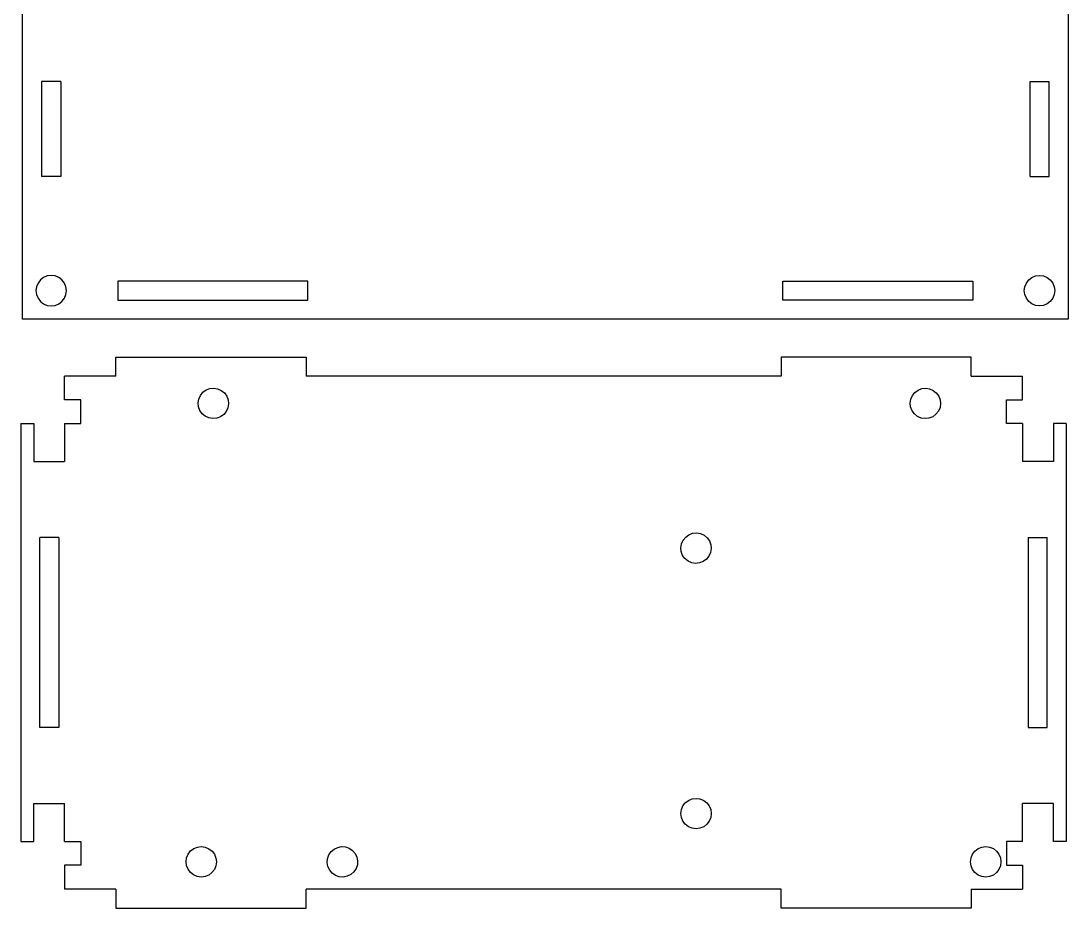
# Model space of a CAD drawing. Header units: metres. Extents: x -60 to 110, y 118 to 308.
# Drawn here: x 0 to 110.2, y 118.1 to 211.5 of the extents above; entities that cross this region are included whole.
import ezdxf

# ---------------------------------------------------------------- set-up
doc = ezdxf.new("R2010")
doc.units = ezdxf.units.M

msp = doc.modelspace()

# ---------------------------------------------------------------- linework, layer by layer
at = {"layer": 'Group#2'}
for p, q in [((10, 176.1), (30, 176.1)), ((10, 174.1), (10, 176.1)), ((10, 176.1, -2), (30, 176.1, -2)), ((10, 176.1), (10, 176.1, -2)), ((10, 174.1, -2), (10, 176.1, -2)), ((30, 176.1), (30, 174.1)), ((30, 176.1, -2), (30, 174.1, -2)), ((30, 176.1), (30, 176.1, -2)), ((80, 176.1), (80, 174.1)), ((100, 176.1), (80, 176.1)), ((100, 176.1, -2), (80, 176.1, -2)), ((80, 176.1), (80, 176.1, -2)), ((80, 176.1, -2), (80, 174.1, -2)), ((100, 174.1), (100, 176.1)), ((100, 174.1, -2), (100, 176.1, -2)), ((100, 176.1), (100, 176.1, -2)), ((10, 174.1), (4.6, 174.1)), ((4.6, 171.6), (4.6, 174.1)), ((4.6, 174.1), (4.6, 174.1, -2)), ((4.6, 171.6, -2), (4.6, 174.1, -2)), ((10, 174.1, -2), (4.6, 174.1, -2)), ((10, 174.1), (10, 174.1, -2)), ((80, 174.1), (30, 174.1)), ((80, 174.1, -2), (30, 174.1, -2)), ((30, 174.1), (30, 174.1, -2)), ((80, 174.1), (80, 174.1, -2)), ((100, 174.1), (105.4, 174.1)), ((100, 174.1), (100, 174.1, -2)), ((100, 174.1, -2), (105.4, 174.1, -2)), ((105.4, 171.6), (105.4, 174.1)), ((105.4, 174.1), (105.4, 174.1, -2)), ((105.4, 171.6, -2), (105.4, 174.1, -2)), ((18.71, 171.69), (18.88, 172.07)), ((18.71, 171.69, -2), (18.88, 172.07, -2)), ((18.88, 172.07), (19.14, 172.4)), ((18.88, 172.07, -2), (19.14, 172.4, -2)), ((18.88, 172.07), (18.88, 172.07, -2)), ((19.14, 172.4), (19.48, 172.64)), ((19.14, 172.4, -2), (19.48, 172.64, -2)), ((19.14, 172.4), (19.14, 172.4, -2)), ((19.48, 172.64), (19.87, 172.79)), ((19.48, 172.64, -2), (19.87, 172.79, -2)), ((19.48, 172.64), (19.48, 172.64, -2)), ((19.87, 172.79), (20.29, 172.83)), ((19.87, 172.79, -2), (20.29, 172.83, -2)), ((19.87, 172.79), (19.87, 172.79, -2)), ((20.29, 172.83), (20.7, 172.76)), ((20.29, 172.83, -2), (20.7, 172.76, -2)), ((20.29, 172.83), (20.29, 172.83, -2)), ((20.7, 172.76), (21.08, 172.59)), ((20.7, 172.76, -2), (21.08, 172.59, -2)), ((20.7, 172.76), (20.7, 172.76, -2)), ((21.08, 172.59), (21.41, 172.33)), ((21.08, 172.59, -2), (21.41, 172.33, -2)), ((21.08, 172.59), (21.08, 172.59, -2)), ((21.41, 172.33), (21.65, 171.99)), ((21.41, 172.33, -2), (21.65, 171.99, -2)), ((21.41, 172.33), (21.41, 172.33, -2)), ((21.65, 171.99), (21.8, 171.6)), ((21.65, 171.99, -2), (21.8, 171.6, -2)), ((21.65, 171.99), (21.65, 171.99, -2)), ((93.63, 171.67), (93.8, 172.06)), ((93.63, 171.67, -2), (93.8, 172.06, -2)), ((93.8, 172.06), (94.06, 172.38)), ((93.8, 172.06, -2), (94.06, 172.38, -2)), ((93.8, 172.06), (93.8, 172.06, -2)), ((94.06, 172.38), (94.4, 172.63)), ((94.06, 172.38, -2), (94.4, 172.63, -2)), ((94.06, 172.38), (94.06, 172.38, -2)), ((94.4, 172.63), (94.79, 172.78)), ((94.4, 172.63, -2), (94.79, 172.78, -2)), ((94.4, 172.63), (94.4, 172.63, -2)), ((94.79, 172.78), (95.2, 172.83)), ((94.79, 172.78, -2), (95.2, 172.83, -2)), ((94.79, 172.78), (94.79, 172.78, -2)), ((95.2, 172.83), (95.61, 172.77)), ((95.2, 172.83, -2), (95.61, 172.77, -2)), ((95.2, 172.83), (95.2, 172.83, -2)), ((95.61, 172.77), (96, 172.6)), ((95.61, 172.77, -2), (96, 172.6, -2)), ((95.61, 172.77), (95.61, 172.77, -2)), ((96, 172.6), (96.32, 172.34)), ((96, 172.6, -2), (96.32, 172.34, -2)), ((96, 172.6), (96, 172.6, -2)), ((96.32, 172.34), (96.57, 172)), ((96.32, 172.34, -2), (96.57, 172, -2)), ((96.32, 172.34), (96.32, 172.34, -2)), ((96.57, 172), (96.72, 171.61)), ((96.57, 172, -2), (96.72, 171.61, -2)), ((96.57, 172), (96.57, 172, -2)), ((6.3, 171.6), (4.6, 171.6)), ((4.6, 171.6), (4.6, 171.6, -2)), ((6.3, 171.6, -2), (4.6, 171.6, -2)), ((6.3, 169.1), (6.3, 171.6)), ((6.3, 171.6), (6.3, 171.6, -2)), ((6.3, 169.1, -2), (6.3, 171.6, -2)), ((18.64, 171.28), (18.71, 171.69)), ((18.64, 171.28, -2), (18.71, 171.69, -2)), ((18.68, 170.86), (18.64, 171.28)), ((18.68, 170.86, -2), (18.64, 171.28, -2)), ((18.64, 171.28), (18.64, 171.28, -2)), ((18.83, 170.47), (18.68, 170.86)), ((18.83, 170.47, -2), (18.68, 170.86, -2)), ((18.68, 170.86), (18.68, 170.86, -2)), ((18.71, 171.69), (18.71, 171.69, -2)), ((21.84, 171.18), (21.77, 170.77)), ((21.84, 171.18, -2), (21.77, 170.77, -2)), ((21.8, 171.6), (21.84, 171.18)), ((21.8, 171.6, -2), (21.84, 171.18, -2)), ((21.8, 171.6), (21.8, 171.6, -2)), ((21.84, 171.18), (21.84, 171.18, -2)), ((93.57, 171.26), (93.63, 171.67)), ((93.57, 171.26, -2), (93.63, 171.67, -2)), ((93.62, 170.85), (93.57, 171.26)), ((93.62, 170.85, -2), (93.57, 171.26, -2)), ((93.57, 171.26), (93.57, 171.26, -2)), ((93.77, 170.46), (93.62, 170.85)), ((93.77, 170.46, -2), (93.62, 170.85, -2)), ((93.62, 170.85), (93.62, 170.85, -2)), ((93.63, 171.67), (93.63, 171.67, -2)), ((96.71, 170.79), (96.54, 170.4)), ((96.71, 170.79, -2), (96.54, 170.4, -2)), ((96.77, 171.2), (96.71, 170.79)), ((96.77, 171.2, -2), (96.71, 170.79, -2)), ((96.71, 170.79), (96.71, 170.79, -2)), ((96.72, 171.61), (96.77, 171.2)), ((96.72, 171.61, -2), (96.77, 171.2, -2)), ((96.72, 171.61), (96.72, 171.61, -2)), ((96.77, 171.2), (96.77, 171.2, -2)), ((103.7, 169.1), (103.7, 171.6)), ((103.7, 171.6), (105.4, 171.6)), ((103.7, 171.6), (103.7, 171.6, -2)), ((103.7, 171.6, -2), (105.4, 171.6, -2)), ((103.7, 169.1, -2), (103.7, 171.6, -2)), ((105.4, 171.6), (105.4, 171.6, -2)), ((19.07, 170.13), (18.83, 170.47)), ((19.07, 170.13, -2), (18.83, 170.47, -2)), ((18.83, 170.47), (18.83, 170.47, -2)), ((19.4, 169.87), (19.07, 170.13)), ((19.4, 169.87, -2), (19.07, 170.13, -2)), ((19.07, 170.13), (19.07, 170.13, -2)), ((19.78, 169.7), (19.4, 169.87)), ((19.78, 169.7, -2), (19.4, 169.87, -2)), ((19.4, 169.87), (19.4, 169.87, -2)), ((20.19, 169.63), (19.78, 169.7)), ((20.19, 169.63, -2), (19.78, 169.7, -2)), ((19.78, 169.7), (19.78, 169.7, -2)), ((21, 169.82), (20.61, 169.67)), ((21, 169.82, -2), (20.61, 169.67, -2)), ((21.34, 170.06), (21, 169.82)), ((21.34, 170.06, -2), (21, 169.82, -2)), ((21, 169.82), (21, 169.82, -2)), ((21.6, 170.39), (21.34, 170.06)), ((21.6, 170.39, -2), (21.34, 170.06, -2)), ((21.34, 170.06), (21.34, 170.06, -2)), ((21.77, 170.77), (21.6, 170.39)), ((21.77, 170.77, -2), (21.6, 170.39, -2)), ((21.6, 170.39), (21.6, 170.39, -2)), ((21.77, 170.77), (21.77, 170.77, -2)), ((94.02, 170.12), (93.77, 170.46)), ((94.02, 170.12, -2), (93.77, 170.46, -2)), ((93.77, 170.46), (93.77, 170.46, -2)), ((94.34, 169.86), (94.02, 170.12)), ((94.34, 169.86, -2), (94.02, 170.12, -2)), ((94.02, 170.12), (94.02, 170.12, -2)), ((94.73, 169.69), (94.34, 169.86)), ((94.73, 169.69, -2), (94.34, 169.86, -2)), ((94.34, 169.86), (94.34, 169.86, -2)), ((95.14, 169.63), (94.73, 169.69)), ((95.14, 169.63, -2), (94.73, 169.69, -2)), ((94.73, 169.69), (94.73, 169.69, -2)), ((95.94, 169.83), (95.55, 169.68)), ((95.94, 169.83, -2), (95.55, 169.68, -2)), ((96.28, 170.08), (95.94, 169.83)), ((96.28, 170.08, -2), (95.94, 169.83, -2)), ((95.94, 169.83), (95.94, 169.83, -2)), ((96.54, 170.4), (96.28, 170.08)), ((96.54, 170.4, -2), (96.28, 170.08, -2)), ((96.28, 170.08), (96.28, 170.08, -2)), ((96.54, 170.4), (96.54, 170.4, -2)), ((0, 169.1), (0, 125.1)), ((0, 169.1), (1.35, 169.1)), ((0, 169.1, -2), (0, 125.1, -2)), ((0, 169.1, -2), (1.35, 169.1, -2)), ((0, 169.1), (0, 169.1, -2)), ((1.35, 169.1), (1.35, 165.1)), ((1.35, 169.1, -2), (1.35, 165.1, -2)), ((1.35, 169.1), (1.35, 169.1, -2)), ((4.6, 169.1), (6.3, 169.1)), ((4.6, 169.1), (4.6, 165.1)), ((4.6, 169.1), (4.6, 169.1, -2)), ((4.6, 169.1, -2), (4.6, 165.1, -2)), ((4.6, 169.1, -2), (6.3, 169.1, -2)), ((6.3, 169.1), (6.3, 169.1, -2)), ((20.61, 169.67), (20.19, 169.63)), ((20.61, 169.67, -2), (20.19, 169.63, -2)), ((20.19, 169.63), (20.19, 169.63, -2)), ((20.61, 169.67), (20.61, 169.67, -2)), ((95.55, 169.68), (95.14, 169.63)), ((95.55, 169.68, -2), (95.14, 169.63, -2)), ((95.14, 169.63), (95.14, 169.63, -2)), ((95.55, 169.68), (95.55, 169.68, -2)), ((105.4, 169.1), (103.7, 169.1)), ((105.4, 169.1, -2), (103.7, 169.1, -2)), ((103.7, 169.1), (103.7, 169.1, -2)), ((105.4, 169.1), (105.4, 165.1)), ((105.4, 169.1, -2), (105.4, 165.1, -2)), ((105.4, 169.1), (105.4, 169.1, -2)), ((110, 169.1), (108.65, 169.1)), ((108.65, 169.1), (108.65, 165.1)), ((108.65, 169.1), (108.65, 169.1, -2)), ((108.65, 169.1, -2), (108.65, 165.1, -2)), ((110, 169.1, -2), (108.65, 169.1, -2)), ((110, 169.1), (110, 125.1)), ((110, 169.1, -2), (110, 125.1, -2)), ((110, 169.1), (110, 169.1, -2)), ((1.35, 165.1), (4.6, 165.1)), ((1.35, 165.1, -2), (4.6, 165.1, -2)), ((1.35, 165.1), (1.35, 165.1, -2)), ((4.6, 165.1), (4.6, 165.1, -2)), ((108.65, 165.1), (105.4, 165.1)), ((105.4, 165.1), (105.4, 165.1, -2)), ((108.65, 165.1, -2), (105.4, 165.1, -2)), ((108.65, 165.1), (108.65, 165.1, -2)), ((70.68, 157.55), (71.09, 157.59)), ((70.68, 157.55, -2), (71.09, 157.59, -2)), ((71.09, 157.59), (71.5, 157.52)), ((71.09, 157.59, -2), (71.5, 157.52, -2)), ((71.09, 157.59), (71.09, 157.59, -2)), ((2, 137.1), (2, 157.1)), ((4, 157.1), (2, 157.1)), ((2, 157.1), (2, 157.1, -2)), ((4, 157.1, -2), (2, 157.1, -2)), ((2, 137.1, -2), (2, 157.1, -2)), ((4, 157.1), (4, 137.1)), ((4, 157.1), (4, 157.1, -2)), ((4, 157.1, -2), (4, 137.1, -2)), ((69.51, 156.45), (69.68, 156.83)), ((69.51, 156.45, -2), (69.68, 156.83, -2)), ((69.68, 156.83), (69.95, 157.16)), ((69.68, 156.83, -2), (69.95, 157.16, -2)), ((69.68, 156.83), (69.68, 156.83, -2)), ((69.95, 157.16), (70.28, 157.4)), ((69.95, 157.16, -2), (70.28, 157.4, -2)), ((69.95, 157.16), (69.95, 157.16, -2)), ((70.28, 157.4), (70.68, 157.55)), ((70.28, 157.4, -2), (70.68, 157.55, -2)), ((70.28, 157.4), (70.28, 157.4, -2)), ((70.68, 157.55), (70.68, 157.55, -2)), ((71.5, 157.52), (71.88, 157.35)), ((71.5, 157.52, -2), (71.88, 157.35, -2)), ((71.5, 157.52), (71.5, 157.52, -2)), ((71.88, 157.35), (72.21, 157.08)), ((71.88, 157.35, -2), (72.21, 157.08, -2)), ((71.88, 157.35), (71.88, 157.35, -2)), ((72.21, 157.08), (72.45, 156.75)), ((72.21, 157.08, -2), (72.45, 156.75, -2)), ((72.21, 157.08), (72.21, 157.08, -2)), ((72.45, 156.75), (72.6, 156.35)), ((72.45, 156.75, -2), (72.6, 156.35, -2)), ((72.45, 156.75), (72.45, 156.75, -2)), ((106, 157.1), (106, 137.1)), ((106, 157.1), (108, 157.1)), ((106, 157.1, -2), (106, 137.1, -2)), ((106, 157.1), (106, 157.1, -2)), ((106, 157.1, -2), (108, 157.1, -2)), ((108, 137.1), (108, 157.1)), ((108, 157.1), (108, 157.1, -2)), ((108, 137.1, -2), (108, 157.1, -2)), ((69.44, 156.04), (69.51, 156.45)), ((69.44, 156.04, -2), (69.51, 156.45, -2)), ((69.48, 155.63), (69.44, 156.04)), ((69.48, 155.63, -2), (69.44, 156.04, -2)), ((69.44, 156.04), (69.44, 156.04, -2)), ((69.63, 155.23), (69.48, 155.63)), ((69.63, 155.23, -2), (69.48, 155.63, -2)), ((69.48, 155.63), (69.48, 155.63, -2)), ((69.51, 156.45), (69.51, 156.45, -2)), ((72.57, 155.53), (72.4, 155.15)), ((72.57, 155.53, -2), (72.4, 155.15, -2)), ((72.64, 155.94), (72.57, 155.53)), ((72.64, 155.94, -2), (72.57, 155.53, -2)), ((72.57, 155.53), (72.57, 155.53, -2)), ((72.6, 156.35), (72.64, 155.94)), ((72.6, 156.35, -2), (72.64, 155.94, -2)), ((72.6, 156.35), (72.6, 156.35, -2)), ((72.64, 155.94), (72.64, 155.94, -2)), ((69.87, 154.9), (69.63, 155.23)), ((69.87, 154.9, -2), (69.63, 155.23, -2)), ((69.63, 155.23), (69.63, 155.23, -2)), ((70.2, 154.63), (69.87, 154.9)), ((70.2, 154.63, -2), (69.87, 154.9, -2)), ((69.87, 154.9), (69.87, 154.9, -2)), ((70.58, 154.46), (70.2, 154.63)), ((70.58, 154.46, -2), (70.2, 154.63, -2)), ((70.2, 154.63), (70.2, 154.63, -2)), ((70.99, 154.39), (70.58, 154.46)), ((70.99, 154.39, -2), (70.58, 154.46, -2)), ((70.58, 154.46), (70.58, 154.46, -2)), ((71.4, 154.43), (70.99, 154.39)), ((71.4, 154.43, -2), (70.99, 154.39, -2)), ((70.99, 154.39), (70.99, 154.39, -2)), ((71.8, 154.58), (71.4, 154.43)), ((71.8, 154.58, -2), (71.4, 154.43, -2)), ((71.4, 154.43), (71.4, 154.43, -2)), ((72.13, 154.82), (71.8, 154.58)), ((72.13, 154.82, -2), (71.8, 154.58, -2)), ((71.8, 154.58), (71.8, 154.58, -2)), ((72.4, 155.15), (72.13, 154.82)), ((72.4, 155.15, -2), (72.13, 154.82, -2)), ((72.13, 154.82), (72.13, 154.82, -2)), ((72.4, 155.15), (72.4, 155.15, -2)), ((4, 137.1), (2, 137.1)), ((4, 137.1, -2), (2, 137.1, -2)), ((2, 137.1), (2, 137.1, -2)), ((4, 137.1), (4, 137.1, -2)), ((106, 137.1), (108, 137.1)), ((106, 137.1), (106, 137.1, -2)), ((106, 137.1, -2), (108, 137.1, -2)), ((108, 137.1), (108, 137.1, -2)), ((1.35, 129.1), (4.6, 129.1)), ((1.35, 125.1), (1.35, 129.1)), ((1.35, 125.1, -2), (1.35, 129.1, -2)), ((1.35, 129.1), (1.35, 129.1, -2)), ((1.35, 129.1, -2), (4.6, 129.1, -2)), ((4.6, 125.1), (4.6, 129.1)), ((4.6, 129.1), (4.6, 129.1, -2)), ((4.6, 125.1, -2), (4.6, 129.1, -2)), ((69.65, 128.85), (69.91, 129.18)), ((69.65, 128.85, -2), (69.91, 129.18, -2)), ((69.91, 129.18), (70.24, 129.44)), ((69.91, 129.18, -2), (70.24, 129.44, -2)), ((69.91, 129.18), (69.91, 129.18, -2)), ((70.24, 129.44), (70.63, 129.6)), ((70.24, 129.44, -2), (70.63, 129.6, -2)), ((70.24, 129.44), (70.24, 129.44, -2)), ((70.63, 129.6), (71.04, 129.65)), ((70.63, 129.6, -2), (71.04, 129.65, -2)), ((70.63, 129.6), (70.63, 129.6, -2)), ((71.04, 129.65), (71.45, 129.6)), ((71.04, 129.65, -2), (71.45, 129.6, -2)), ((71.04, 129.65), (71.04, 129.65, -2)), ((71.45, 129.6), (71.84, 129.44)), ((71.45, 129.6, -2), (71.84, 129.44, -2)), ((71.45, 129.6), (71.45, 129.6, -2)), ((71.84, 129.44), (72.17, 129.18)), ((71.84, 129.44, -2), (72.17, 129.18, -2)), ((71.84, 129.44), (71.84, 129.44, -2)), ((72.17, 129.18), (72.43, 128.85)), ((72.17, 129.18, -2), (72.43, 128.85, -2)), ((72.17, 129.18), (72.17, 129.18, -2)), ((105.4, 125.1), (105.4, 129.1)), ((108.65, 129.1), (105.4, 129.1)), ((105.4, 125.1, -2), (105.4, 129.1, -2)), ((105.4, 129.1), (105.4, 129.1, -2)), ((108.65, 129.1, -2), (105.4, 129.1, -2)), ((108.65, 125.1), (108.65, 129.1)), ((108.65, 129.1), (108.65, 129.1, -2)), ((108.65, 125.1, -2), (108.65, 129.1, -2)), ((69.44, 128.05), (69.49, 128.46)), ((69.44, 128.05, -2), (69.49, 128.46, -2)), ((69.49, 127.64), (69.44, 128.05)), ((69.49, 127.64, -2), (69.44, 128.05, -2)), ((69.44, 128.05), (69.44, 128.05, -2)), ((69.49, 128.46), (69.65, 128.85)), ((69.49, 128.46, -2), (69.65, 128.85, -2)), ((69.49, 128.46), (69.49, 128.46, -2)), ((69.65, 128.85), (69.65, 128.85, -2)), ((72.43, 128.85), (72.59, 128.46)), ((72.43, 128.85, -2), (72.59, 128.46, -2)), ((72.43, 128.85), (72.43, 128.85, -2)), ((72.59, 128.46), (72.64, 128.05)), ((72.59, 128.46, -2), (72.64, 128.05, -2)), ((72.59, 128.46), (72.59, 128.46, -2)), ((72.64, 128.05), (72.59, 127.64)), ((72.64, 128.05, -2), (72.59, 127.64, -2)), ((72.64, 128.05), (72.64, 128.05, -2)), ((69.65, 127.25), (69.49, 127.64)), ((69.65, 127.25, -2), (69.49, 127.64, -2)), ((69.49, 127.64), (69.49, 127.64, -2)), ((69.91, 126.92), (69.65, 127.25)), ((69.91, 126.92, -2), (69.65, 127.25, -2)), ((69.65, 127.25), (69.65, 127.25, -2)), ((70.24, 126.66), (69.91, 126.92)), ((70.24, 126.66, -2), (69.91, 126.92, -2)), ((69.91, 126.92), (69.91, 126.92, -2)), ((72.17, 126.92), (71.84, 126.66)), ((72.17, 126.92, -2), (71.84, 126.66, -2)), ((72.43, 127.25), (72.17, 126.92)), ((72.43, 127.25, -2), (72.17, 126.92, -2)), ((72.17, 126.92), (72.17, 126.92, -2)), ((72.59, 127.64), (72.43, 127.25)), ((72.59, 127.64, -2), (72.43, 127.25, -2)), ((72.43, 127.25), (72.43, 127.25, -2)), ((72.59, 127.64), (72.59, 127.64, -2)), ((70.63, 126.5), (70.24, 126.66)), ((70.63, 126.5, -2), (70.24, 126.66, -2)), ((70.24, 126.66), (70.24, 126.66, -2)), ((71.04, 126.45), (70.63, 126.5)), ((71.04, 126.45, -2), (70.63, 126.5, -2)), ((70.63, 126.5), (70.63, 126.5, -2)), ((71.45, 126.5), (71.04, 126.45)), ((71.45, 126.5, -2), (71.04, 126.45, -2)), ((71.04, 126.45), (71.04, 126.45, -2)), ((71.84, 126.66), (71.45, 126.5)), ((71.84, 126.66, -2), (71.45, 126.5, -2)), ((71.45, 126.5), (71.45, 126.5, -2)), ((71.84, 126.66), (71.84, 126.66, -2)), ((0, 125.1), (1.35, 125.1)), ((0, 125.1), (0, 125.1, -2)), ((0, 125.1, -2), (1.35, 125.1, -2)), ((1.35, 125.1), (1.35, 125.1, -2)), ((4.6, 125.1), (6.3, 125.1)), ((4.6, 125.1), (4.6, 125.1, -2)), ((4.6, 125.1, -2), (6.3, 125.1, -2)), ((6.3, 125.1), (6.3, 122.6)), ((6.3, 125.1), (6.3, 125.1, -2)), ((6.3, 125.1, -2), (6.3, 122.6, -2)), ((18.18, 124.36), (18.57, 124.52)), ((18.18, 124.36, -2), (18.57, 124.52, -2)), ((18.57, 124.52), (18.98, 124.57)), ((18.57, 124.52, -2), (18.98, 124.57, -2)), ((18.57, 124.52), (18.57, 124.52, -2)), ((18.98, 124.57), (19.4, 124.51)), ((18.98, 124.57, -2), (19.4, 124.51, -2)), ((18.98, 124.57), (18.98, 124.57, -2)), ((19.4, 124.51), (19.78, 124.35)), ((19.4, 124.51, -2), (19.78, 124.35, -2)), ((19.4, 124.51), (19.4, 124.51, -2)), ((33.33, 124.49), (33.74, 124.57)), ((33.33, 124.49, -2), (33.74, 124.57, -2)), ((33.74, 124.57), (34.16, 124.54)), ((33.74, 124.57, -2), (34.16, 124.54, -2)), ((33.74, 124.57), (33.74, 124.57, -2)), ((34.16, 124.54), (34.55, 124.4)), ((34.16, 124.54, -2), (34.55, 124.4, -2)), ((34.16, 124.54), (34.16, 124.54, -2)), ((100.72, 124.36), (101.11, 124.52)), ((100.72, 124.36, -2), (101.11, 124.52, -2)), ((101.11, 124.52), (101.52, 124.57)), ((101.11, 124.52, -2), (101.52, 124.57, -2)), ((101.11, 124.52), (101.11, 124.52, -2)), ((101.52, 124.57), (101.93, 124.52)), ((101.52, 124.57, -2), (101.93, 124.52, -2)), ((101.52, 124.57), (101.52, 124.57, -2)), ((101.93, 124.52), (102.32, 124.36)), ((101.93, 124.52, -2), (102.32, 124.36, -2)), ((101.93, 124.52), (101.93, 124.52, -2)), ((103.7, 125.1), (103.7, 122.6)), ((103.7, 125.1, -2), (103.7, 122.6, -2)), ((103.7, 125.1), (103.7, 125.1, -2)), ((105.4, 125.1), (103.7, 125.1)), ((105.4, 125.1, -2), (103.7, 125.1, -2)), ((105.4, 125.1), (105.4, 125.1, -2)), ((108.65, 125.1), (108.65, 125.1, -2)), ((110, 125.1), (108.65, 125.1)), ((110, 125.1, -2), (108.65, 125.1, -2)), ((110, 125.1), (110, 125.1, -2)), ((17.43, 123.4), (17.59, 123.78)), ((17.43, 123.4, -2), (17.59, 123.78, -2)), ((17.59, 123.78), (17.85, 124.11)), ((17.59, 123.78, -2), (17.85, 124.11, -2)), ((17.59, 123.78), (17.59, 123.78, -2)), ((17.85, 124.11), (18.18, 124.36)), ((17.85, 124.11, -2), (18.18, 124.36, -2)), ((17.85, 124.11), (17.85, 124.11, -2)), ((18.18, 124.36), (18.18, 124.36, -2)), ((19.78, 124.35), (20.11, 124.09)), ((19.78, 124.35, -2), (20.11, 124.09, -2)), ((19.78, 124.35), (19.78, 124.35, -2)), ((20.11, 124.09), (20.36, 123.76)), ((20.11, 124.09, -2), (20.36, 123.76, -2)), ((20.11, 124.09), (20.11, 124.09, -2)), ((20.36, 123.76), (20.52, 123.37)), ((20.36, 123.76, -2), (20.52, 123.37, -2)), ((20.36, 123.76), (20.36, 123.76, -2)), ((32.26, 123.3), (32.4, 123.69)), ((32.26, 123.3, -2), (32.4, 123.69, -2)), ((32.4, 123.69), (32.64, 124.04)), ((32.4, 123.69, -2), (32.64, 124.04, -2)), ((32.4, 123.69), (32.4, 123.69, -2)), ((32.64, 124.04), (32.95, 124.31)), ((32.64, 124.04, -2), (32.95, 124.31, -2)), ((32.64, 124.04), (32.64, 124.04, -2)), ((32.95, 124.31), (33.33, 124.49)), ((32.95, 124.31, -2), (33.33, 124.49, -2)), ((32.95, 124.31), (32.95, 124.31, -2)), ((33.33, 124.49), (33.33, 124.49, -2)), ((34.55, 124.4), (34.9, 124.16)), ((34.55, 124.4, -2), (34.9, 124.16, -2)), ((34.55, 124.4), (34.55, 124.4, -2)), ((34.9, 124.16), (35.17, 123.85)), ((34.9, 124.16, -2), (35.17, 123.85, -2)), ((34.9, 124.16), (34.9, 124.16, -2)), ((35.17, 123.85), (35.35, 123.47)), ((35.17, 123.85, -2), (35.35, 123.47, -2)), ((35.17, 123.85), (35.17, 123.85, -2)), ((35.35, 123.47), (35.43, 123.06)), ((35.35, 123.47, -2), (35.43, 123.06, -2)), ((35.35, 123.47), (35.35, 123.47, -2)), ((99.97, 123.38), (100.13, 123.77)), ((99.97, 123.38, -2), (100.13, 123.77, -2)), ((100.13, 123.77), (100.39, 124.1)), ((100.13, 123.77, -2), (100.39, 124.1, -2)), ((100.13, 123.77), (100.13, 123.77, -2)), ((100.39, 124.1), (100.72, 124.36)), ((100.39, 124.1, -2), (100.72, 124.36, -2)), ((100.39, 124.1), (100.39, 124.1, -2)), ((100.72, 124.36), (100.72, 124.36, -2)), ((102.32, 124.36), (102.65, 124.1)), ((102.32, 124.36, -2), (102.65, 124.1, -2)), ((102.32, 124.36), (102.32, 124.36, -2)), ((102.65, 124.1), (102.91, 123.77)), ((102.65, 124.1, -2), (102.91, 123.77, -2)), ((102.65, 124.1), (102.65, 124.1, -2)), ((102.91, 123.77), (103.07, 123.38)), ((102.91, 123.77, -2), (103.07, 123.38, -2)), ((102.91, 123.77), (102.91, 123.77, -2)), ((6.3, 122.6), (4.6, 122.6)), ((4.6, 122.6), (4.6, 120.1)), ((4.6, 122.6), (4.6, 122.6, -2)), ((4.6, 122.6, -2), (4.6, 120.1, -2)), ((6.3, 122.6, -2), (4.6, 122.6, -2)), ((6.3, 122.6), (6.3, 122.6, -2)), ((17.37, 122.98), (17.43, 123.4)), ((17.37, 122.98, -2), (17.43, 123.4, -2)), ((17.42, 122.57), (17.37, 122.98)), ((17.42, 122.57, -2), (17.37, 122.98, -2)), ((17.37, 122.98), (17.37, 122.98, -2)), ((17.58, 122.18), (17.42, 122.57)), ((17.58, 122.18, -2), (17.42, 122.57, -2)), ((17.42, 122.57), (17.42, 122.57, -2)), ((17.43, 123.4), (17.43, 123.4, -2)), ((20.51, 122.54), (20.35, 122.16)), ((20.51, 122.54, -2), (20.35, 122.16, -2)), ((20.57, 122.96), (20.51, 122.54)), ((20.57, 122.96, -2), (20.51, 122.54, -2)), ((20.51, 122.54), (20.51, 122.54, -2)), ((20.52, 123.37), (20.57, 122.96)), ((20.52, 123.37, -2), (20.57, 122.96, -2)), ((20.52, 123.37), (20.52, 123.37, -2)), ((20.57, 122.96), (20.57, 122.96, -2)), ((32.23, 122.88), (32.26, 123.3)), ((32.23, 122.88, -2), (32.26, 123.3, -2)), ((32.31, 122.47), (32.23, 122.88)), ((32.31, 122.47, -2), (32.23, 122.88, -2)), ((32.23, 122.88), (32.23, 122.88, -2)), ((32.26, 123.3), (32.26, 123.3, -2)), ((32.49, 122.09), (32.31, 122.47)), ((32.49, 122.09, -2), (32.31, 122.47, -2)), ((32.31, 122.47), (32.31, 122.47, -2)), ((35.4, 122.64), (35.26, 122.25)), ((35.4, 122.64, -2), (35.26, 122.25, -2)), ((35.43, 123.06), (35.4, 122.64)), ((35.43, 123.06, -2), (35.4, 122.64, -2)), ((35.4, 122.64), (35.4, 122.64, -2)), ((35.43, 123.06), (35.43, 123.06, -2)), ((99.92, 122.97), (99.97, 123.38)), ((99.92, 122.97, -2), (99.97, 123.38, -2)), ((99.97, 122.56), (99.92, 122.97)), ((99.97, 122.56, -2), (99.92, 122.97, -2)), ((99.92, 122.97), (99.92, 122.97, -2)), ((99.97, 123.38), (99.97, 123.38, -2)), ((100.13, 122.17), (99.97, 122.56)), ((100.13, 122.17, -2), (99.97, 122.56, -2)), ((99.97, 122.56), (99.97, 122.56, -2)), ((103.07, 122.56), (102.91, 122.17)), ((103.07, 122.56, -2), (102.91, 122.17, -2)), ((103.07, 123.38), (103.12, 122.97)), ((103.07, 123.38, -2), (103.12, 122.97, -2)), ((103.07, 123.38), (103.07, 123.38, -2)), ((103.12, 122.97), (103.07, 122.56)), ((103.12, 122.97, -2), (103.07, 122.56, -2)), ((103.07, 122.56), (103.07, 122.56, -2)), ((103.12, 122.97), (103.12, 122.97, -2)), ((103.7, 122.6), (103.7, 122.6, -2)), ((103.7, 122.6), (105.4, 122.6)), ((103.7, 122.6, -2), (105.4, 122.6, -2)), ((105.4, 122.6), (105.4, 120.1)), ((105.4, 122.6, -2), (105.4, 120.1, -2)), ((105.4, 122.6), (105.4, 122.6, -2)), ((17.83, 121.85), (17.58, 122.18)), ((17.83, 121.85, -2), (17.58, 122.18, -2)), ((17.58, 122.18), (17.58, 122.18, -2)), ((18.16, 121.59), (17.83, 121.85)), ((18.16, 121.59, -2), (17.83, 121.85, -2)), ((17.83, 121.85), (17.83, 121.85, -2)), ((18.54, 121.43), (18.16, 121.59)), ((18.54, 121.43, -2), (18.16, 121.59, -2)), ((18.16, 121.59), (18.16, 121.59, -2)), ((18.96, 121.37), (18.54, 121.43)), ((18.96, 121.37, -2), (18.54, 121.43, -2)), ((18.54, 121.43), (18.54, 121.43, -2)), ((19.37, 121.42), (18.96, 121.37)), ((19.37, 121.42, -2), (18.96, 121.37, -2)), ((18.96, 121.37), (18.96, 121.37, -2)), ((19.76, 121.58), (19.37, 121.42)), ((19.76, 121.58, -2), (19.37, 121.42, -2)), ((19.37, 121.42), (19.37, 121.42, -2)), ((20.09, 121.83), (19.76, 121.58)), ((20.09, 121.83, -2), (19.76, 121.58, -2)), ((19.76, 121.58), (19.76, 121.58, -2)), ((20.35, 122.16), (20.09, 121.83)), ((20.35, 122.16, -2), (20.09, 121.83, -2)), ((20.09, 121.83), (20.09, 121.83, -2)), ((20.35, 122.16), (20.35, 122.16, -2)), ((32.76, 121.78), (32.49, 122.09)), ((32.76, 121.78, -2), (32.49, 122.09, -2)), ((32.49, 122.09), (32.49, 122.09, -2)), ((33.11, 121.54), (32.76, 121.78)), ((33.11, 121.54, -2), (32.76, 121.78, -2)), ((32.76, 121.78), (32.76, 121.78, -2)), ((33.5, 121.4), (33.11, 121.54)), ((33.5, 121.4, -2), (33.11, 121.54, -2)), ((33.11, 121.54), (33.11, 121.54, -2)), ((33.92, 121.37), (33.5, 121.4)), ((33.92, 121.37, -2), (33.5, 121.4, -2)), ((33.5, 121.4), (33.5, 121.4, -2)), ((34.33, 121.45), (33.92, 121.37)), ((34.33, 121.45, -2), (33.92, 121.37, -2)), ((33.92, 121.37), (33.92, 121.37, -2)), ((34.71, 121.63), (34.33, 121.45)), ((34.71, 121.63, -2), (34.33, 121.45, -2)), ((34.33, 121.45), (34.33, 121.45, -2)), ((35.02, 121.9), (34.71, 121.63)), ((35.02, 121.9, -2), (34.71, 121.63, -2)), ((34.71, 121.63), (34.71, 121.63, -2)), ((35.26, 122.25), (35.02, 121.9)), ((35.26, 122.25, -2), (35.02, 121.9, -2)), ((35.02, 121.9), (35.02, 121.9, -2)), ((35.26, 122.25), (35.26, 122.25, -2)), ((100.39, 121.84), (100.13, 122.17)), ((100.39, 121.84, -2), (100.13, 122.17, -2)), ((100.13, 122.17), (100.13, 122.17, -2)), ((100.72, 121.58), (100.39, 121.84)), ((100.72, 121.58, -2), (100.39, 121.84, -2)), ((100.39, 121.84), (100.39, 121.84, -2)), ((101.11, 121.42), (100.72, 121.58)), ((101.11, 121.42, -2), (100.72, 121.58, -2)), ((100.72, 121.58), (100.72, 121.58, -2)), ((101.52, 121.37), (101.11, 121.42)), ((101.52, 121.37, -2), (101.11, 121.42, -2)), ((101.11, 121.42), (101.11, 121.42, -2)), ((101.93, 121.42), (101.52, 121.37)), ((101.93, 121.42, -2), (101.52, 121.37, -2)), ((101.52, 121.37), (101.52, 121.37, -2)), ((102.32, 121.58), (101.93, 121.42)), ((102.32, 121.58, -2), (101.93, 121.42, -2)), ((101.93, 121.42), (101.93, 121.42, -2)), ((102.65, 121.84), (102.32, 121.58)), ((102.65, 121.84, -2), (102.32, 121.58, -2)), ((102.32, 121.58), (102.32, 121.58, -2)), ((102.91, 122.17), (102.65, 121.84)), ((102.91, 122.17, -2), (102.65, 121.84, -2)), ((102.65, 121.84), (102.65, 121.84, -2)), ((102.91, 122.17), (102.91, 122.17, -2)), ((10, 120.1), (4.6, 120.1)), ((4.6, 120.1), (4.6, 120.1, -2)), ((10, 120.1, -2), (4.6, 120.1, -2)), ((10, 120.1), (10, 118.1)), ((10, 120.1), (10, 120.1, -2)), ((10, 120.1, -2), (10, 118.1, -2)), ((30, 118.1), (30, 120.1)), ((80, 120.1), (30, 120.1)), ((30, 118.1, -2), (30, 120.1, -2)), ((30, 120.1), (30, 120.1, -2)), ((80, 120.1, -2), (30, 120.1, -2)), ((80, 118.1), (80, 120.1)), ((80, 120.1), (80, 120.1, -2)), ((80, 118.1, -2), (80, 120.1, -2)), ((100, 120.1), (100, 118.1)), ((100, 120.1, -2), (100, 118.1, -2)), ((100, 120.1), (100, 120.1, -2)), ((100, 120.1), (105.4, 120.1)), ((100, 120.1, -2), (105.4, 120.1, -2)), ((105.4, 120.1), (105.4, 120.1, -2)), ((10, 118.1), (30, 118.1)), ((10, 118.1), (10, 118.1, -2)), ((10, 118.1, -2), (30, 118.1, -2)), ((30, 118.1), (30, 118.1, -2)), ((80, 118.1), (80, 118.1, -2)), ((100, 118.1), (80, 118.1)), ((100, 118.1, -2), (80, 118.1, -2)), ((100, 118.1), (100, 118.1, -2))]:
    msp.add_line(p, q, dxfattribs=at)
at = {"layer": 'Group#5'}
for p, q in [((0.18, 180.1, -2), (0.18, 220.1, -2)), ((0.18, 180.1), (0.18, 220.1)), ((110.18, 220.1, -2), (110.18, 180.1, -2)), ((110.18, 220.1), (110.18, 180.1)), ((2.18, 205.1), (2.18, 195.1)), ((4.18, 205.1), (2.18, 205.1)), ((4.18, 205.1, -2), (2.18, 205.1, -2)), ((2.18, 205.1, -2), (2.18, 195.1, -2)), ((2.18, 205.1), (2.18, 205.1, -2)), ((4.18, 205.1), (4.18, 195.1)), ((4.18, 205.1, -2), (4.18, 195.1, -2)), ((4.18, 205.1), (4.18, 205.1, -2)), ((106.18, 195.1), (106.18, 205.1)), ((106.18, 205.1), (108.18, 205.1)), ((106.18, 195.1, -2), (106.18, 205.1, -2)), ((106.18, 205.1, -2), (108.18, 205.1, -2)), ((106.18, 205.1), (106.18, 205.1, -2)), ((108.18, 195.1), (108.18, 205.1)), ((108.18, 195.1, -2), (108.18, 205.1, -2)), ((108.18, 205.1), (108.18, 205.1, -2)), ((4.18, 195.1), (2.18, 195.1)), ((4.18, 195.1, -2), (2.18, 195.1, -2)), ((2.18, 195.1), (2.18, 195.1, -2)), ((4.18, 195.1), (4.18, 195.1, -2)), ((106.18, 195.1), (108.18, 195.1)), ((106.18, 195.1, -2), (108.18, 195.1, -2)), ((106.18, 195.1), (106.18, 195.1, -2)), ((108.18, 195.1), (108.18, 195.1, -2)), ((2.05, 184.23), (1.8, 183.9)), ((2.05, 184.23, -2), (1.8, 183.9, -2)), ((2.38, 184.48), (2.05, 184.23)), ((2.38, 184.48, -2), (2.05, 184.23, -2)), ((2.05, 184.23), (2.05, 184.23, -2)), ((2.77, 184.64), (2.38, 184.48)), ((2.77, 184.64, -2), (2.38, 184.48, -2)), ((2.38, 184.48), (2.38, 184.48, -2)), ((3.18, 184.7), (2.77, 184.64)), ((3.18, 184.7, -2), (2.77, 184.64, -2)), ((2.77, 184.64), (2.77, 184.64, -2)), ((3.18, 184.7), (3.18, 184.7, -2)), ((3.6, 184.64), (3.18, 184.7)), ((3.6, 184.64, -2), (3.18, 184.7, -2)), ((3.6, 184.64), (3.6, 184.64, -2)), ((3.98, 184.48), (3.6, 184.64)), ((3.98, 184.48, -2), (3.6, 184.64, -2)), ((3.98, 184.48), (3.98, 184.48, -2)), ((4.31, 184.23), (3.98, 184.48)), ((4.31, 184.23, -2), (3.98, 184.48, -2)), ((4.31, 184.23), (4.31, 184.23, -2)), ((4.57, 183.9), (4.31, 184.23)), ((4.57, 183.9, -2), (4.31, 184.23, -2)), ((30.18, 184.1), (10.18, 184.1)), ((10.18, 184.1), (10.18, 182.1)), ((30.18, 184.1, -2), (10.18, 184.1, -2)), ((10.18, 184.1, -2), (10.18, 182.1, -2)), ((10.18, 184.1), (10.18, 184.1, -2)), ((30.18, 182.1), (30.18, 184.1)), ((30.18, 182.1, -2), (30.18, 184.1, -2)), ((30.18, 184.1), (30.18, 184.1, -2)), ((80.18, 182.1, -2), (80.18, 184.1, -2)), ((80.18, 184.1, -2), (100.18, 184.1, -2)), ((80.18, 184.1), (100.18, 184.1)), ((80.18, 182.1), (80.18, 184.1)), ((80.18, 184.1), (80.18, 184.1, -2)), ((100.18, 184.1, -2), (100.18, 182.1, -2)), ((100.18, 184.1), (100.18, 182.1)), ((100.18, 184.1), (100.18, 184.1, -2)), ((105.8, 183.9, -2), (106.05, 184.23, -2)), ((105.8, 183.9), (106.05, 184.23)), ((106.05, 184.23, -2), (106.38, 184.48, -2)), ((106.05, 184.23), (106.38, 184.48)), ((106.05, 184.23), (106.05, 184.23, -2)), ((106.38, 184.48, -2), (106.77, 184.64, -2)), ((106.38, 184.48), (106.77, 184.64)), ((106.38, 184.48), (106.38, 184.48, -2)), ((106.77, 184.64, -2), (107.18, 184.7, -2)), ((106.77, 184.64), (107.18, 184.7)), ((106.77, 184.64), (106.77, 184.64, -2)), ((107.18, 184.7, -2), (107.6, 184.64, -2)), ((107.18, 184.7), (107.6, 184.64)), ((107.18, 184.7), (107.18, 184.7, -2)), ((107.6, 184.64, -2), (107.98, 184.48, -2)), ((107.6, 184.64), (107.98, 184.48)), ((107.6, 184.64), (107.6, 184.64, -2)), ((107.98, 184.48, -2), (108.31, 184.23, -2)), ((107.98, 184.48), (108.31, 184.23)), ((107.98, 184.48), (107.98, 184.48, -2)), ((108.31, 184.23, -2), (108.57, 183.9, -2)), ((108.31, 184.23), (108.57, 183.9)), ((108.31, 184.23), (108.31, 184.23, -2)), ((1.64, 183.51), (1.58, 183.1)), ((1.64, 183.51, -2), (1.58, 183.1, -2)), ((1.58, 183.1), (1.58, 183.1, -2)), ((1.58, 183.1), (1.64, 182.68)), ((1.58, 183.1, -2), (1.64, 182.68, -2)), ((1.8, 183.9), (1.64, 183.51)), ((1.8, 183.9, -2), (1.64, 183.51, -2)), ((1.64, 183.51), (1.64, 183.51, -2)), ((1.8, 183.9), (1.8, 183.9, -2)), ((4.57, 183.9), (4.57, 183.9, -2)), ((4.73, 183.51), (4.57, 183.9)), ((4.73, 183.51, -2), (4.57, 183.9, -2)), ((4.73, 183.51), (4.73, 183.51, -2)), ((4.78, 183.1), (4.73, 183.51)), ((4.78, 183.1, -2), (4.73, 183.51, -2)), ((4.73, 182.68), (4.78, 183.1)), ((4.73, 182.68, -2), (4.78, 183.1, -2)), ((4.78, 183.1), (4.78, 183.1, -2)), ((105.58, 183.1, -2), (105.64, 183.51, -2)), ((105.58, 183.1), (105.64, 183.51)), ((105.64, 182.68, -2), (105.58, 183.1, -2)), ((105.64, 182.68), (105.58, 183.1)), ((105.58, 183.1), (105.58, 183.1, -2)), ((105.64, 183.51, -2), (105.8, 183.9, -2)), ((105.64, 183.51), (105.8, 183.9)), ((105.64, 183.51), (105.64, 183.51, -2)), ((105.8, 183.9), (105.8, 183.9, -2)), ((108.57, 183.9, -2), (108.73, 183.51, -2)), ((108.57, 183.9), (108.73, 183.51)), ((108.57, 183.9), (108.57, 183.9, -2)), ((108.73, 183.51, -2), (108.78, 183.1, -2)), ((108.73, 183.51), (108.78, 183.1)), ((108.73, 183.51), (108.73, 183.51, -2)), ((108.78, 183.1, -2), (108.73, 182.68, -2)), ((108.78, 183.1), (108.73, 182.68)), ((108.78, 183.1), (108.78, 183.1, -2)), ((1.64, 182.68), (1.64, 182.68, -2)), ((1.64, 182.68), (1.8, 182.3)), ((1.64, 182.68, -2), (1.8, 182.3, -2)), ((1.8, 182.3), (1.8, 182.3, -2)), ((1.8, 182.3), (2.05, 181.96)), ((1.8, 182.3, -2), (2.05, 181.96, -2)), ((2.05, 181.96), (2.05, 181.96, -2)), ((2.05, 181.96), (2.38, 181.71)), ((2.05, 181.96, -2), (2.38, 181.71, -2)), ((3.98, 181.71), (4.31, 181.96)), ((3.98, 181.71, -2), (4.31, 181.96, -2)), ((4.31, 181.96), (4.57, 182.3)), ((4.31, 181.96, -2), (4.57, 182.3, -2)), ((4.31, 181.96), (4.31, 181.96, -2)), ((4.57, 182.3), (4.73, 182.68)), ((4.57, 182.3, -2), (4.73, 182.68, -2)), ((4.57, 182.3), (4.57, 182.3, -2)), ((4.73, 182.68), (4.73, 182.68, -2)), ((10.18, 182.1), (30.18, 182.1)), ((10.18, 182.1, -2), (30.18, 182.1, -2)), ((10.18, 182.1), (10.18, 182.1, -2)), ((30.18, 182.1), (30.18, 182.1, -2)), ((100.18, 182.1, -2), (80.18, 182.1, -2)), ((100.18, 182.1), (80.18, 182.1)), ((80.18, 182.1), (80.18, 182.1, -2)), ((100.18, 182.1), (100.18, 182.1, -2)), ((105.8, 182.3, -2), (105.64, 182.68, -2)), ((105.8, 182.3), (105.64, 182.68)), ((105.64, 182.68), (105.64, 182.68, -2)), ((106.05, 181.96, -2), (105.8, 182.3, -2)), ((106.05, 181.96), (105.8, 182.3)), ((105.8, 182.3), (105.8, 182.3, -2)), ((106.38, 181.71, -2), (106.05, 181.96, -2)), ((106.38, 181.71), (106.05, 181.96)), ((106.05, 181.96), (106.05, 181.96, -2)), ((108.31, 181.96, -2), (107.98, 181.71, -2)), ((108.31, 181.96), (107.98, 181.71)), ((108.57, 182.3, -2), (108.31, 181.96, -2)), ((108.57, 182.3), (108.31, 181.96)), ((108.31, 181.96), (108.31, 181.96, -2)), ((108.73, 182.68, -2), (108.57, 182.3, -2)), ((108.73, 182.68), (108.57, 182.3)), ((108.57, 182.3), (108.57, 182.3, -2)), ((108.73, 182.68), (108.73, 182.68, -2)), ((2.38, 181.71), (2.77, 181.55)), ((2.38, 181.71, -2), (2.77, 181.55, -2)), ((2.38, 181.71), (2.38, 181.71, -2)), ((2.77, 181.55), (3.18, 181.5)), ((2.77, 181.55, -2), (3.18, 181.5, -2)), ((2.77, 181.55), (2.77, 181.55, -2)), ((3.18, 181.5), (3.6, 181.55)), ((3.18, 181.5, -2), (3.6, 181.55, -2)), ((3.18, 181.5), (3.18, 181.5, -2)), ((3.6, 181.55), (3.98, 181.71)), ((3.6, 181.55, -2), (3.98, 181.71, -2)), ((3.6, 181.55), (3.6, 181.55, -2)), ((3.98, 181.71), (3.98, 181.71, -2)), ((106.77, 181.55, -2), (106.38, 181.71, -2)), ((106.77, 181.55), (106.38, 181.71)), ((106.38, 181.71), (106.38, 181.71, -2)), ((107.18, 181.5, -2), (106.77, 181.55, -2)), ((107.18, 181.5), (106.77, 181.55)), ((106.77, 181.55), (106.77, 181.55, -2)), ((107.6, 181.55, -2), (107.18, 181.5, -2)), ((107.6, 181.55), (107.18, 181.5)), ((107.18, 181.5), (107.18, 181.5, -2)), ((107.98, 181.71, -2), (107.6, 181.55, -2)), ((107.98, 181.71), (107.6, 181.55)), ((107.6, 181.55), (107.6, 181.55, -2)), ((107.98, 181.71), (107.98, 181.71, -2)), ((110.18, 180.1, -2), (0.18, 180.1, -2)), ((110.18, 180.1), (0.18, 180.1)), ((0.18, 180.1), (0.18, 180.1, -2)), ((110.18, 180.1), (110.18, 180.1, -2))]:
    msp.add_line(p, q, dxfattribs=at)

doc.saveas('drawing.dxf')
